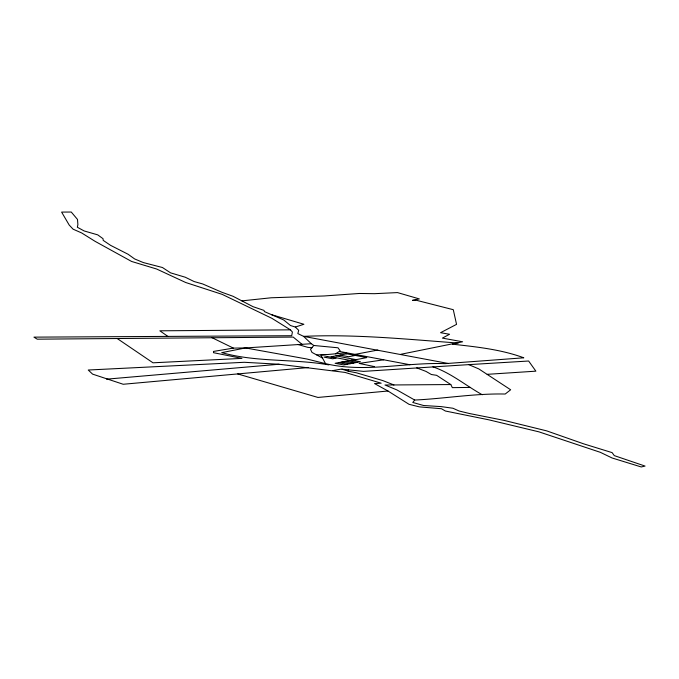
<?xml version="1.0" encoding="UTF-8"?>
<svg xmlns="http://www.w3.org/2000/svg" width="679" height="679" viewBox="0 0 679 679"><rect width="100%" height="100%" fill="white"/><g stroke="black" fill="none" stroke-linecap="round" stroke-linejoin="round"><path stroke-width="1.02" d="M470.258 387.412L452.341 387.641L450.805 384.552L393.947 384.951L382.871 380.613L356.458 372.805L348.251 371.184L348.344 369.919M322.5 358.079L311.967 352.393L310.507 349.295L313.817 345.484L338.006 347.792L340.196 350.89L335.553 353.801M342.021 369.189L363.52 371.379L468.714 364.631L478.746 368.875L510.65 389.771L505.193 394.032C474.791 393.336 444.932 398.615 414.708 400.041L412.781 402.452L423.611 405.516L441.231 406.619L452.91 408.24L459.063 410.99L469.257 413.469L504.217 420.428L546.697 430.876L583.77 443.879L612.102 452.621L614.283 455.617L645.05 466.074L641.265 466.965L612.017 457.96L600.338 452.324L538.948 431.852L488.872 419.826L445.382 411.016L441.452 408.724L419.359 406.874L409.004 404.294L387.989 391.011L374.528 383.576L381.174 383.177L345.042 372.423L279.052 364.25L244.313 362.289L88.236 370.021L92.59 374.129L123.205 384.263L308.419 367.543M302.019 344.312L293.218 337.09L37.226 339.177L33.95 337.14L291.707 335.715L292.411 332.039L290.417 329.841L271.838 318.29L222.237 294.397L185.69 282.498L156.594 269.003L131.59 261.457L95.094 241.342L81.658 232.948L73.086 229.171L69.199 225.046L61.611 212.094L71.261 212.035L77.499 219.444L77.89 224.656L77.347 227.244L84.145 230.953L97.742 234.866L103.038 238.694L103.2 240.374L110.541 245.331L128.093 254.26L134.629 258.937L143.277 262.552L162.451 267.518L170.573 272.856L185.274 277.227L194.135 281.556L202.665 283.949L221.846 292.25L232.999 296.273L253.055 306.687L264.012 310.405L264.411 311.585L283.729 319.979L290.493 325.53L295.306 327.04L303.92 324.273L271.617 314.708M400.814 354.294L462.611 341.783L442.394 338.108L449.566 334.263L440.535 332.702L456.551 324.358L453.283 309.692L416.499 300.305L412.484 300.33L419.316 298.921L397.512 292.59L374.502 293.684L359.327 293.472L324.104 295.976L271.227 297.775L241.86 300.873M355.27 355.431L348.633 356.721L339.958 355.083M355.015 354.37L377.855 350.05M332.837 370.598L341.571 369.045L348.251 371.184M313.817 345.484L311.322 343.718L245.475 347.937L233.364 348.106L213.486 351.433L213.512 352.69L241.928 358.393L152.987 362.807L117.136 338.473M383.745 359.785L359.157 363.426L374.46 366.618M387.989 391.011L317.942 397.444L237.692 373.925M346.63 352.791L320.878 355.134L325.555 363.638C364.657 373.034 405.295 362.162 445.076 363.647L523.781 357.799C501.077 349.405 476.42 346.867 452.443 344.185M106.578 379.162L279.052 364.25M468.714 364.631L528.635 361.016L535.875 371.167L487.191 374.333M316.796 354.896L326.073 354.659M290.417 329.841L159.828 330.809L167.917 336.402M393.947 384.951L384.976 385.001L396.892 389.916L414.708 400.041M458.223 343.056C406.746 339.254 355.244 334.026 303.572 336.368L297.835 333.584L298.701 330.334L295.306 327.04M312.085 347.741L307.876 347.385L298.157 344.559M328.865 364.895C293.336 358.631 256.781 362.484 221.804 352.63L245.475 347.937L306.891 359.013L325.555 363.638M339.5 351.45L409.836 364.716M335.978 355.855L356.127 359.658M348.403 360.736L357.069 362.365M345.085 361.381L353.751 363.01M341.758 362.017L350.432 363.655M338.439 362.662L347.105 364.292M448.055 363.435L303.572 336.368L311.322 343.718M416.711 367.882L426.022 371.421L431.377 374.519L436.605 375.309L450.805 384.552M432.888 366.821C451.034 372.966 465.692 385.545 482.294 394.762M211.941 337.641L233.364 348.106M327.371 356.517L324.044 357.154L332.718 358.792L336.037 358.147L327.371 356.517M346.604 353.801L331.08 356.806L351.221 360.6L366.753 357.595L346.604 353.801M351.722 360.091L335.112 363.307L343.786 364.937L360.396 361.729L351.722 360.091"/></g></svg>
